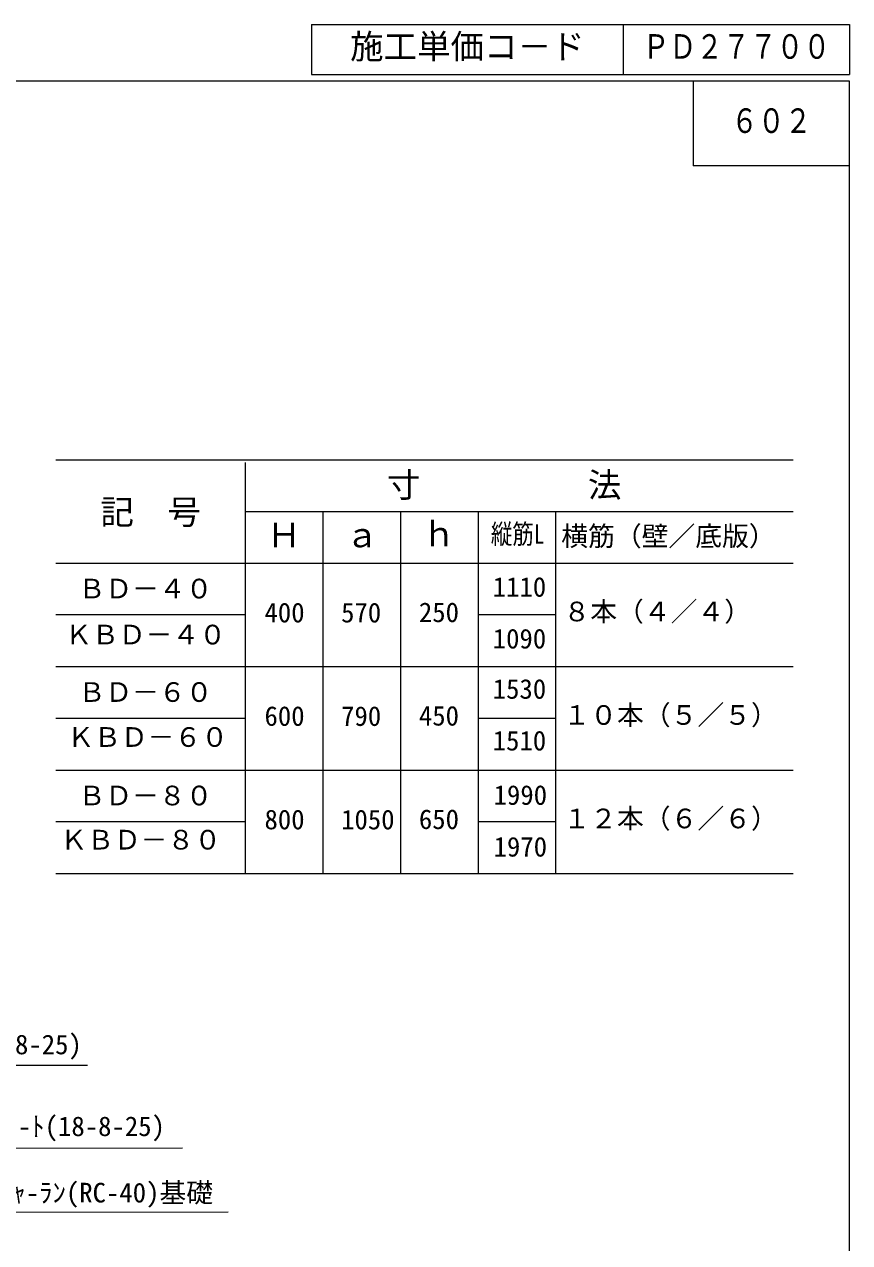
# Model space of a CAD drawing. Units: millimetres on the paper, scale 1:20. Extents: x 11 to 3083, y 13 to 5005.
# Drawn here: x 204.9 to 284.7, y 81.7 to 199.4 of the extents above; entities that cross this region are included whole.
import ezdxf
from ezdxf.enums import TextEntityAlignment as Align

# ---------------------------------------------------------------- set-up
doc = ezdxf.new("R2010")
doc.units = ezdxf.units.MM
for name, color, linetype, lineweight in [('0_2', 1, 'Continuous', 13), ('_0-0_', 7, 'Continuous', 13), ('寸法', 1, 'Continuous', 13)]:
    doc.layers.add(name, color=color, linetype=linetype, lineweight=lineweight)
doc.styles.add('ＭＳ ゴシック', font='')
doc.styles.get('ＭＳ ゴシック').set_extended_font_data('MS Gothic')

msp = doc.modelspace()

# ---------------------------------------------------------------- linework, layer by layer
at = {"layer": '0_2'}
for p, q in [((190.336, 98.858), (211.021, 98.863)), ((193.21, 90.841), (220.187, 90.847)), ((193.189, 84.653), (224.595, 84.662))]:
    msp.add_line(p, q, dxfattribs=at)
at = {"layer": '_0-0_'}
for p, q in [((232.665, 199.442), (284.676, 199.442)), ((232.665, 199.442), (232.665, 194.605)), ((262.785, 199.442), (262.785, 194.605)), ((284.676, 199.442), (284.676, 194.605)), ((232.665, 194.605), (284.676, 194.605)), ((269.541, 193.956), (269.541, 185.756)), ((284.676, 185.756), (269.541, 185.756))]:
    msp.add_line(p, q, dxfattribs=at)
at = {"layer": '_0-0_', "color": 6}
for p, q in [((284.676, 193.956), (10.863, 193.956)), ((284.676, 12.775), (284.676, 193.956))]:
    msp.add_line(p, q, dxfattribs=at)
at = {"layer": '寸法', "color": 3}
for p, q in [((207.952, 157.369), (279.209, 157.369)), ((226.263, 157.112), (226.263, 117.369)), ((226.263, 152.369), (279.209, 152.369)), ((233.763, 152.369), (233.763, 117.369)), ((241.263, 152.369), (241.263, 117.369)), ((248.763, 152.369), (248.763, 117.369)), ((256.263, 152.369), (256.263, 117.369)), ((207.952, 147.369), (279.209, 147.369)), ((226.263, 142.369), (207.952, 142.369)), ((256.263, 142.369), (248.763, 142.369)), ((207.952, 137.369), (279.209, 137.369)), ((226.263, 132.369), (207.952, 132.369)), ((256.263, 132.369), (248.763, 132.369)), ((207.952, 127.369), (279.209, 127.369)), ((226.263, 122.369), (207.952, 122.369)), ((256.263, 122.369), (248.763, 122.369)), ((207.952, 117.369), (279.209, 117.369))]:
    msp.add_line(p, q, dxfattribs=at)

# ---------------------------------------------------------------- texts
at = {"layer": '_0-0_', "style": 'ＭＳ ゴシック'}
msp.add_text('施工単価コ－ド', height=2.374, dxfattribs=at).set_placement((236.393, 195.405), align=Align.BOTTOM_LEFT)
at = {"layer": '_0-0_', "style": 'ＭＳ ゴシック', "width": 0.8}
for s, p in [('ＰＤ２７７００', (264.665, 195.405)), ('６０２', (273.223, 188.237))]:
    msp.add_text(s, height=2.374, dxfattribs=at).set_placement(p, align=Align.BOTTOM_LEFT)
at = {"layer": '寸法', "color": 3, "style": 'ＭＳ ゴシック'}
for s, height, p in [('寸\u3000\u3000\u3000\u3000\u3000法', 2.374, (239.946, 153.03)), ('記\u3000号', 2.374, (212.261, 150.414)), ('Ｈ', 2.374, (228.39, 148.189)), ('ｈ', 2.374, (243.36, 148.29)), ('横筋（壁／底版）', 1.899, (256.807, 148.462)), ('ａ', 2.374, (235.919, 148.189)), ('1110', 1.899, (250.18, 143.555)), ('ＢＤ－４０', 1.899, (210.145, 143.393)), ('８本（４／４）', 1.899, (257.013, 141.176)), ('400', 1.899, (228.122, 141.076)), ('570', 1.899, (235.526, 141.072)), ('250', 1.899, (243.044, 141.102)), ('ＫＢＤ－４０', 1.899, (208.856, 138.947)), ('1090', 1.899, (250.18, 138.555)), ('ＢＤ－６０', 1.899, (210.145, 133.393)), ('1530', 1.899, (250.18, 133.696)), ('600', 1.899, (228.122, 131.076)), ('790', 1.899, (235.526, 131.072)), ('450', 1.899, (243.044, 131.102)), ('１０本（５／５）', 1.899, (257.013, 131.176)), ('ＫＢＤ－６０', 1.899, (209.058, 129.046)), ('1510', 1.899, (250.18, 128.696)), ('ＢＤ－８０', 1.899, (210.145, 123.393)), ('1990', 1.899, (250.265, 123.443)), ('１２本（６／６）', 1.899, (257.013, 121.176)), ('800', 1.899, (228.122, 121.076)), ('1050', 1.899, (235.526, 121.072)), ('650', 1.899, (243.044, 121.102)), ('ＫＢＤ－８０', 1.899, (208.384, 119.123)), ('1970', 1.899, (250.265, 118.443)), ('ｺﾝｸﾘ-ﾄ(24-8-25)', 1.899, (191.074, 99.334)), ('均しｺﾝｸﾘ-ﾄ(18-8-25)', 1.899, (193.926, 91.429)), ('再生ｸﾗｯｼｬ-ﾗﾝ(RC-40)基礎', 1.899, (193.387, 85.013))]:
    msp.add_text(s, height=height, dxfattribs=at).set_placement(p, align=Align.BOTTOM_LEFT)
at = {"layer": '寸法', "color": 3, "style": 'ＭＳ ゴシック', "width": 0.8}
msp.add_text('縦筋L', height=1.899, dxfattribs=at).set_placement((250.001, 148.669), align=Align.BOTTOM_LEFT)

doc.saveas('drawing.dxf')
